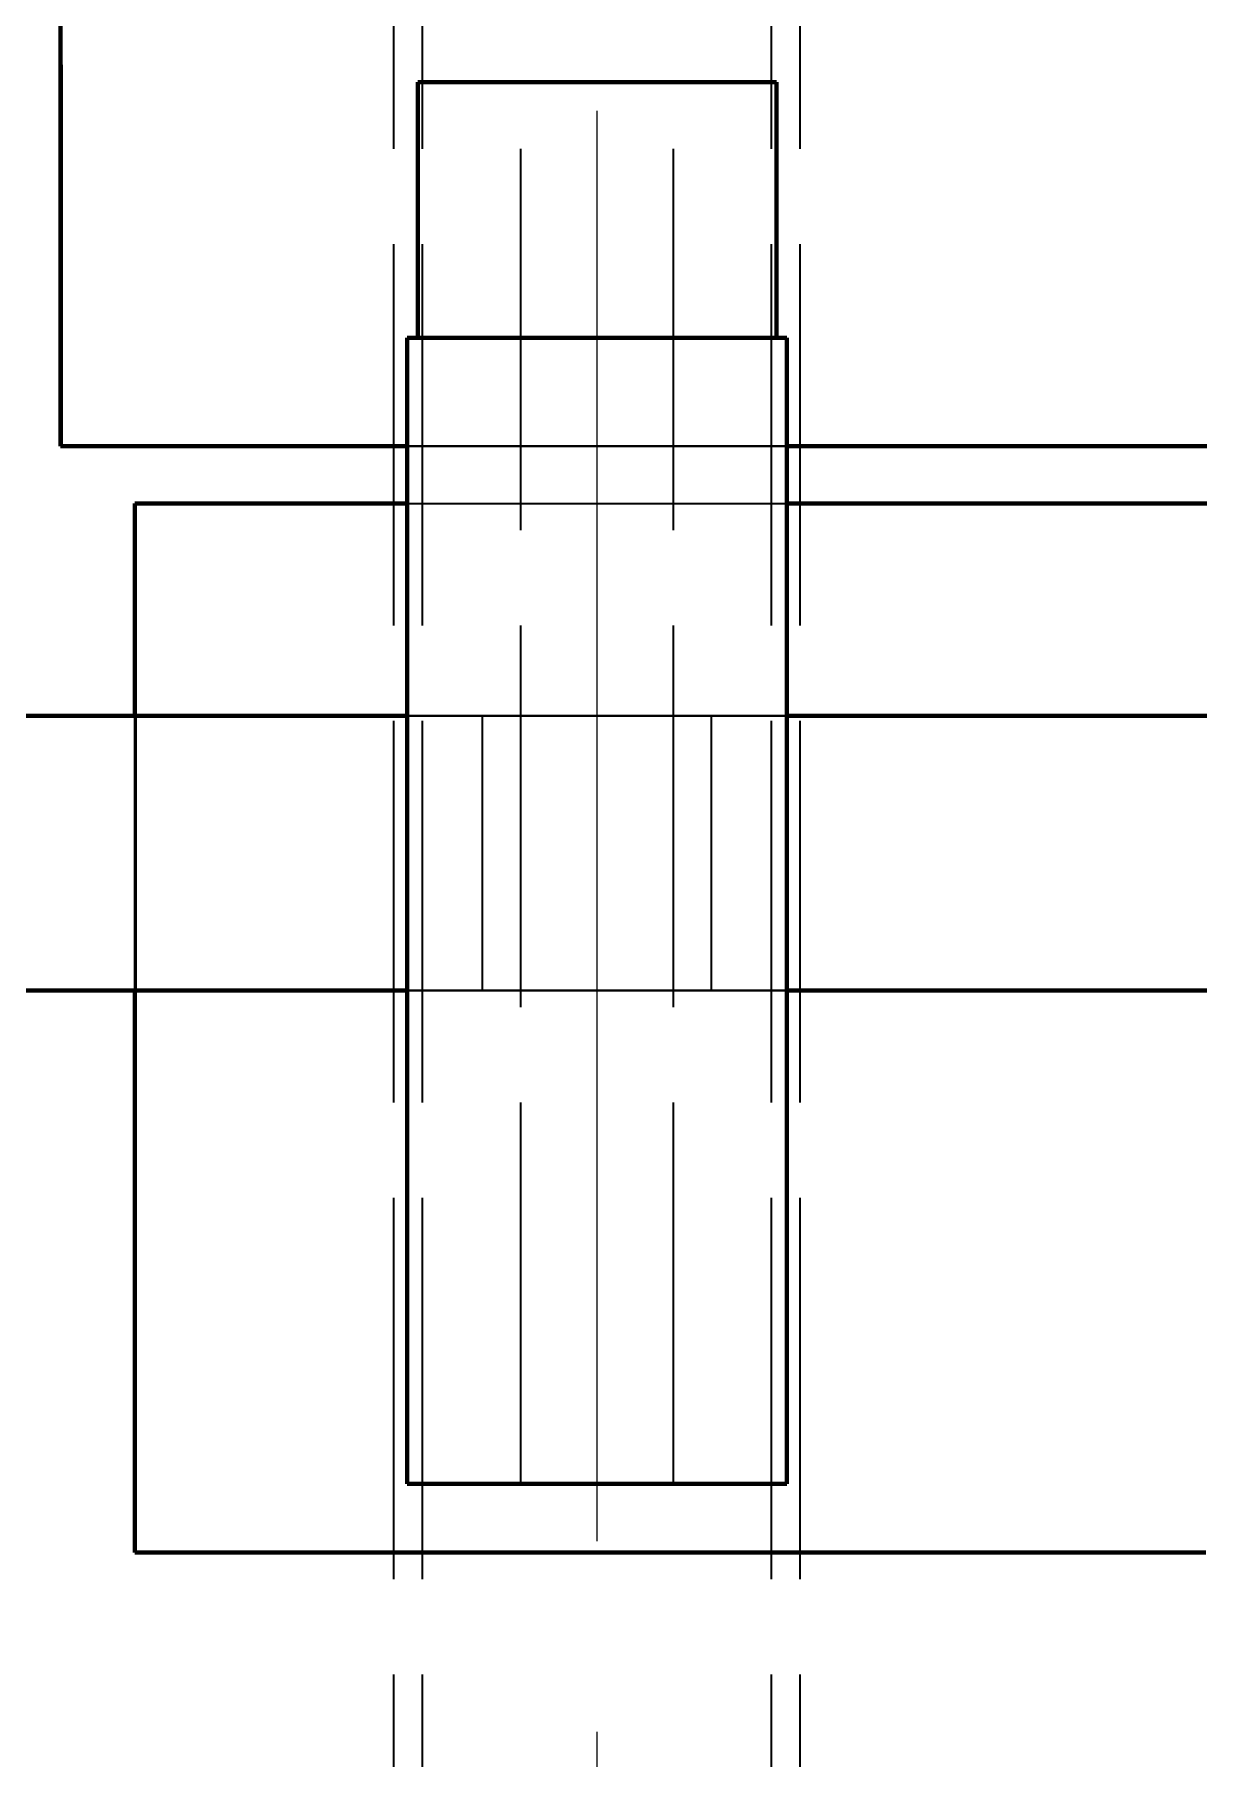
# Model space of a CAD drawing. Header units: millimetres. Extents: x 0 to 2208, y 0 to 420.
# Drawn here: x 182.9 to 195.1, y 139.06 to 157.14 of the extents above; entities that cross this region are included whole.
import ezdxf

# ---------------------------------------------------------------- set-up
doc = ezdxf.new("R2010")
doc.units = ezdxf.units.MM
doc.linetypes.add('IRAM-E-TRAZOS', pattern=[5, 4, -1])
doc.linetypes.add('IRAM-F-TRAZO-PUNTO', pattern=[20, 15, -2, 1, -2])
for name, color, linetype, lineweight in [('01-VISIBLE', 7, 'CONTINUOUS', 70), ('02-OCULTA', 4, 'IRAM-E-TRAZOS', 35), ('03-EJE', 1, 'IRAM-F-TRAZO-PUNTO', 18)]:
    doc.layers.add(name, color=color, linetype=linetype, lineweight=lineweight)

msp = doc.modelspace()

# ---------------------------------------------------------------- linework, layer by layer
at = {"layer": '01-VISIBLE'}
for p, q in [((183.17, 152.82), (183.17, 197.549)), ((186.917, 153.959), (186.917, 156.639)), ((190.677, 153.959), (190.677, 156.639)), ((186.807, 141.939), (186.807, 153.959)), ((190.787, 141.939), (190.787, 153.959)), ((183.95, 149.994), (183.95, 152.22)), ((183.95, 141.22), (183.95, 147.114))]:
    msp.add_line(p, q, dxfattribs=at)
for points in [[(186.917, 156.639), (187.019, 156.639), (187.12, 156.639), (187.222, 156.639), (187.323, 156.639), (187.425, 156.639), (187.527, 156.639), (187.628, 156.639), (187.73, 156.639), (187.832, 156.639), (187.933, 156.639), (188.035, 156.639), (188.136, 156.639), (188.238, 156.639), (188.34, 156.639), (188.441, 156.639), (188.543, 156.639), (188.645, 156.639), (188.746, 156.639), (188.848, 156.639), (188.949, 156.639), (189.051, 156.639), (189.153, 156.639), (189.254, 156.639), (189.356, 156.639), (189.458, 156.639), (189.559, 156.639), (189.661, 156.639), (189.762, 156.639), (189.864, 156.639), (189.966, 156.639), (190.067, 156.639), (190.169, 156.639), (190.271, 156.639), (190.372, 156.639), (190.474, 156.639), (190.575, 156.639), (190.677, 156.639)], [(186.807, 153.959), (186.909, 153.959), (187.011, 153.959), (187.113, 153.959), (187.215, 153.959), (187.317, 153.959), (187.419, 153.959), (187.521, 153.959), (187.623, 153.959), (187.725, 153.959), (187.828, 153.959), (187.93, 153.959), (188.032, 153.959), (188.134, 153.959), (188.236, 153.959), (188.338, 153.959), (188.44, 153.959), (188.542, 153.959), (188.644, 153.959), (188.746, 153.959), (188.848, 153.959), (188.95, 153.959), (189.052, 153.959), (189.154, 153.959), (189.256, 153.959), (189.358, 153.959), (189.46, 153.959), (189.562, 153.959), (189.664, 153.959), (189.766, 153.959), (189.869, 153.959), (189.971, 153.959), (190.073, 153.959), (190.175, 153.959), (190.277, 153.959), (190.379, 153.959), (190.481, 153.959), (190.583, 153.959), (190.685, 153.959), (190.787, 153.959)], [(183.17, 152.82), (183.271, 152.82), (183.372, 152.82), (183.473, 152.82), (183.574, 152.82), (183.675, 152.82), (183.776, 152.82), (183.877, 152.82), (183.978, 152.82), (184.079, 152.82), (184.18, 152.82), (184.281, 152.82), (184.382, 152.82), (184.483, 152.82), (184.584, 152.82), (184.685, 152.82), (184.786, 152.82), (184.887, 152.82), (184.988, 152.82), (185.089, 152.82), (185.19, 152.82), (185.292, 152.82), (185.393, 152.82), (185.494, 152.82), (185.595, 152.82), (185.696, 152.82), (185.797, 152.82), (185.898, 152.82), (185.999, 152.82), (186.1, 152.82), (186.201, 152.82), (186.302, 152.82), (186.403, 152.82), (186.504, 152.82), (186.605, 152.82), (186.706, 152.82), (186.807, 152.82)], [(190.787, 152.82), (190.887, 152.82), (190.987, 152.82), (191.087, 152.82), (191.187, 152.82), (191.288, 152.82), (191.388, 152.82), (191.488, 152.82), (191.588, 152.82), (191.688, 152.82), (191.788, 152.82), (191.888, 152.82), (191.988, 152.82), (192.089, 152.82), (192.189, 152.82), (192.289, 152.82), (192.389, 152.82), (192.489, 152.82), (192.589, 152.82), (192.689, 152.82), (192.789, 152.82), (192.89, 152.82), (192.99, 152.82), (193.09, 152.82), (193.19, 152.82), (193.29, 152.82), (193.39, 152.82), (193.49, 152.82), (193.59, 152.82), (193.691, 152.82), (193.791, 152.82), (193.891, 152.82), (193.991, 152.82), (194.091, 152.82), (194.191, 152.82), (194.291, 152.82), (194.391, 152.82), (194.492, 152.82), (194.592, 152.82), (194.692, 152.82), (194.792, 152.82), (194.892, 152.82), (194.992, 152.82), (195.092, 152.82), (195.192, 152.82)], [(183.95, 152.22), (184.052, 152.22), (184.154, 152.22), (184.256, 152.22), (184.358, 152.22), (184.46, 152.22), (184.562, 152.22), (184.664, 152.22), (184.766, 152.22), (184.868, 152.22), (184.97, 152.22), (185.072, 152.22), (185.174, 152.22), (185.276, 152.22), (185.378, 152.22), (185.481, 152.22), (185.583, 152.22), (185.685, 152.22), (185.787, 152.22), (185.889, 152.22), (185.991, 152.22), (186.093, 152.22), (186.195, 152.22), (186.297, 152.22), (186.399, 152.22), (186.501, 152.22), (186.603, 152.22), (186.705, 152.22), (186.807, 152.22)], [(190.787, 152.22), (190.887, 152.22), (190.987, 152.22), (191.087, 152.22), (191.188, 152.22), (191.288, 152.22), (191.388, 152.22), (191.488, 152.22), (191.588, 152.22), (191.688, 152.22), (191.788, 152.22), (191.888, 152.22), (191.989, 152.22), (192.089, 152.22), (192.189, 152.22), (192.289, 152.22), (192.389, 152.22), (192.489, 152.22), (192.589, 152.22), (192.689, 152.22), (192.79, 152.22), (192.89, 152.22), (192.99, 152.22), (193.09, 152.22), (193.19, 152.22), (193.29, 152.22), (193.39, 152.22), (193.491, 152.22), (193.591, 152.22), (193.691, 152.22), (193.791, 152.22), (193.891, 152.22), (193.991, 152.22), (194.091, 152.22), (194.191, 152.22), (194.292, 152.22), (194.392, 152.22), (194.492, 152.22), (194.592, 152.22), (194.692, 152.22), (194.792, 152.22), (194.892, 152.22), (194.992, 152.22), (195.093, 152.22), (195.193, 152.22)], [(182.802, 149.994), (182.902, 149.994), (183.002, 149.994), (183.103, 149.994), (183.203, 149.994), (183.303, 149.994), (183.403, 149.994), (183.503, 149.994), (183.603, 149.994), (183.703, 149.994), (183.803, 149.994), (183.903, 149.994), (184.004, 149.994), (184.104, 149.994), (184.204, 149.994), (184.304, 149.994), (184.404, 149.994), (184.504, 149.994), (184.604, 149.994), (184.704, 149.994), (184.805, 149.994), (184.905, 149.994), (185.005, 149.994), (185.105, 149.994), (185.205, 149.994), (185.305, 149.994), (185.405, 149.994), (185.505, 149.994), (185.606, 149.994), (185.706, 149.994), (185.806, 149.994), (185.906, 149.994), (186.006, 149.994), (186.106, 149.994), (186.206, 149.994), (186.306, 149.994), (186.407, 149.994), (186.507, 149.994), (186.607, 149.994), (186.707, 149.994), (186.807, 149.994)], [(190.787, 149.994), (190.887, 149.994), (190.987, 149.994), (191.087, 149.994), (191.187, 149.994), (191.288, 149.994), (191.388, 149.994), (191.488, 149.994), (191.588, 149.994), (191.688, 149.994), (191.788, 149.994), (191.888, 149.994), (191.988, 149.994), (192.089, 149.994), (192.189, 149.994), (192.289, 149.994), (192.389, 149.994), (192.489, 149.994), (192.589, 149.994), (192.689, 149.994), (192.789, 149.994), (192.89, 149.994), (192.99, 149.994), (193.09, 149.994), (193.19, 149.994), (193.29, 149.994), (193.39, 149.994), (193.49, 149.994), (193.59, 149.994), (193.691, 149.994), (193.791, 149.994), (193.891, 149.994), (193.991, 149.994), (194.091, 149.994), (194.191, 149.994), (194.291, 149.994), (194.391, 149.994), (194.491, 149.994), (194.592, 149.994), (194.692, 149.994), (194.792, 149.994), (194.892, 149.994), (194.992, 149.994), (195.092, 149.994), (195.192, 149.994)], [(182.802, 147.114), (182.902, 147.114), (183.002, 147.114), (183.103, 147.114), (183.203, 147.114), (183.303, 147.114), (183.403, 147.114), (183.503, 147.114), (183.603, 147.114), (183.703, 147.114), (183.803, 147.114), (183.903, 147.114), (184.004, 147.114), (184.104, 147.114), (184.204, 147.114), (184.304, 147.114), (184.404, 147.114), (184.504, 147.114), (184.604, 147.114), (184.704, 147.114), (184.805, 147.114), (184.905, 147.114), (185.005, 147.114), (185.105, 147.114), (185.205, 147.114), (185.305, 147.114), (185.405, 147.114), (185.505, 147.114), (185.606, 147.114), (185.706, 147.114), (185.806, 147.114), (185.906, 147.114), (186.006, 147.114), (186.106, 147.114), (186.206, 147.114), (186.306, 147.114), (186.407, 147.114), (186.507, 147.114), (186.607, 147.114), (186.707, 147.114), (186.807, 147.114)], [(190.787, 147.114), (190.887, 147.114), (190.987, 147.114), (191.087, 147.114), (191.187, 147.114), (191.288, 147.114), (191.388, 147.114), (191.488, 147.114), (191.588, 147.114), (191.688, 147.114), (191.788, 147.114), (191.888, 147.114), (191.988, 147.114), (192.089, 147.114), (192.189, 147.114), (192.289, 147.114), (192.389, 147.114), (192.489, 147.114), (192.589, 147.114), (192.689, 147.114), (192.789, 147.114), (192.89, 147.114), (192.99, 147.114), (193.09, 147.114), (193.19, 147.114), (193.29, 147.114), (193.39, 147.114), (193.49, 147.114), (193.59, 147.114), (193.691, 147.114), (193.791, 147.114), (193.891, 147.114), (193.991, 147.114), (194.091, 147.114), (194.191, 147.114), (194.291, 147.114), (194.391, 147.114), (194.491, 147.114), (194.592, 147.114), (194.692, 147.114), (194.792, 147.114), (194.892, 147.114), (194.992, 147.114), (195.092, 147.114), (195.192, 147.114)], [(186.807, 141.939), (186.909, 141.939), (187.011, 141.939), (187.113, 141.939), (187.215, 141.939), (187.317, 141.939), (187.419, 141.939), (187.521, 141.939), (187.623, 141.939), (187.725, 141.939), (187.828, 141.939), (187.93, 141.939), (188.032, 141.939), (188.134, 141.939), (188.236, 141.939), (188.338, 141.939), (188.44, 141.939), (188.542, 141.939), (188.644, 141.939), (188.746, 141.939), (188.848, 141.939), (188.95, 141.939), (189.052, 141.939), (189.154, 141.939), (189.256, 141.939), (189.358, 141.939), (189.46, 141.939), (189.562, 141.939), (189.664, 141.939), (189.766, 141.939), (189.869, 141.939), (189.971, 141.939), (190.073, 141.939), (190.175, 141.939), (190.277, 141.939), (190.379, 141.939), (190.481, 141.939), (190.583, 141.939), (190.685, 141.939), (190.787, 141.939)], [(183.95, 141.22), (184.05, 141.22), (184.15, 141.22), (184.251, 141.22), (184.351, 141.22), (184.451, 141.22), (184.551, 141.22), (184.652, 141.22), (184.752, 141.22), (184.852, 141.22), (184.952, 141.22), (185.053, 141.22), (185.153, 141.22), (185.253, 141.22), (185.354, 141.22), (185.454, 141.22), (185.554, 141.22), (185.654, 141.22), (185.755, 141.22), (185.855, 141.22), (185.955, 141.22), (186.055, 141.22), (186.156, 141.22), (186.256, 141.22), (186.356, 141.22), (186.456, 141.22), (186.557, 141.22), (186.657, 141.22), (186.757, 141.22), (186.857, 141.22), (186.958, 141.22), (187.058, 141.22), (187.158, 141.22), (187.258, 141.22), (187.359, 141.22), (187.459, 141.22), (187.559, 141.22), (187.659, 141.22), (187.76, 141.22), (187.86, 141.22), (187.96, 141.22), (188.06, 141.22), (188.161, 141.22), (188.261, 141.22), (188.361, 141.22), (188.461, 141.22), (188.562, 141.22), (188.662, 141.22), (188.762, 141.22), (188.863, 141.22), (188.963, 141.22), (189.063, 141.22), (189.163, 141.22), (189.264, 141.22), (189.364, 141.22), (189.464, 141.22), (189.564, 141.22), (189.665, 141.22), (189.765, 141.22), (189.865, 141.22), (189.965, 141.22), (190.066, 141.22), (190.166, 141.22), (190.266, 141.22), (190.366, 141.22), (190.467, 141.22), (190.567, 141.22), (190.667, 141.22), (190.767, 141.22), (190.868, 141.22), (190.968, 141.22), (191.068, 141.22), (191.168, 141.22), (191.269, 141.22), (191.369, 141.22), (191.469, 141.22), (191.569, 141.22), (191.67, 141.22), (191.77, 141.22), (191.87, 141.22), (191.97, 141.22), (192.071, 141.22), (192.171, 141.22), (192.271, 141.22), (192.372, 141.22), (192.472, 141.22), (192.572, 141.22), (192.672, 141.22), (192.773, 141.22), (192.873, 141.22), (192.973, 141.22), (193.073, 141.22), (193.174, 141.22), (193.274, 141.22), (193.374, 141.22), (193.474, 141.22), (193.575, 141.22), (193.675, 141.22), (193.775, 141.22), (193.875, 141.22), (193.976, 141.22), (194.076, 141.22), (194.176, 141.22), (194.276, 141.22), (194.377, 141.22), (194.477, 141.22), (194.577, 141.22), (194.677, 141.22), (194.778, 141.22), (194.878, 141.22), (194.978, 141.22), (195.078, 141.22), (195.179, 141.22)]]:
    msp.add_lwpolyline(points, dxfattribs=at)
at = {"layer": '02-OCULTA'}
for p, q in [((186.667, 125.939), (186.667, 231.319)), ((186.967, 125.939), (186.967, 231.319)), ((190.627, 125.939), (190.627, 231.319)), ((190.927, 125.939), (190.927, 231.319)), ((183.17, 152.82), (183.17, 197.549)), ((183.188, 152.82), (183.188, 197.549)), ((183.188, 152.82), (183.188, 197.549)), ((187.997, 141.939), (187.997, 156.639)), ((189.597, 141.939), (189.597, 156.639)), ((183.188, 152.82), (183.17, 152.82)), ((183.188, 152.82), (183.17, 152.82)), ((183.966, 152.22), (183.95, 152.22)), ((183.966, 141.22), (183.966, 152.22)), ((183.95, 147.114), (183.95, 149.994)), ((187.597, 147.114), (187.597, 149.994)), ((187.597, 147.114), (187.597, 149.994)), ((189.997, 147.114), (189.997, 149.994)), ((189.997, 147.114), (189.997, 149.994)), ((183.966, 141.22), (183.95, 141.22))]:
    msp.add_line(p, q, dxfattribs=at)
for points in [[(188.797, 156.639), (188.693, 156.639), (188.588, 156.639), (188.484, 156.639), (188.379, 156.639), (188.275, 156.639), (188.17, 156.639), (188.066, 156.639), (187.961, 156.639), (187.857, 156.639), (187.753, 156.639), (187.648, 156.639), (187.544, 156.639), (187.439, 156.639), (187.335, 156.639), (187.23, 156.639), (187.126, 156.639), (187.021, 156.639), (186.917, 156.639)], [(188.797, 156.639), (188.697, 156.639), (188.597, 156.639), (188.497, 156.639), (188.397, 156.639), (188.297, 156.639), (188.197, 156.639), (188.097, 156.639), (187.997, 156.639)], [(187.997, 156.639), (188.097, 156.639), (188.197, 156.639), (188.297, 156.639), (188.397, 156.639), (188.497, 156.639), (188.597, 156.639), (188.697, 156.639), (188.797, 156.639), (188.897, 156.639), (188.997, 156.639), (189.097, 156.639), (189.197, 156.639), (189.297, 156.639), (189.397, 156.639), (189.497, 156.639), (189.597, 156.639)], [(190.677, 156.639), (190.573, 156.639), (190.468, 156.639), (190.364, 156.639), (190.259, 156.639), (190.155, 156.639), (190.05, 156.639), (189.946, 156.639), (189.841, 156.639), (189.737, 156.639), (189.633, 156.639), (189.528, 156.639), (189.424, 156.639), (189.319, 156.639), (189.215, 156.639), (189.11, 156.639), (189.006, 156.639), (188.901, 156.639), (188.797, 156.639)], [(189.597, 156.639), (189.483, 156.639), (189.368, 156.639), (189.254, 156.639), (189.14, 156.639), (189.026, 156.639), (188.911, 156.639), (188.797, 156.639)], [(188.797, 153.959), (188.692, 153.959), (188.588, 153.959), (188.483, 153.959), (188.378, 153.959), (188.273, 153.959), (188.169, 153.959), (188.064, 153.959), (187.959, 153.959), (187.854, 153.959), (187.75, 153.959), (187.645, 153.959), (187.54, 153.959), (187.435, 153.959), (187.331, 153.959), (187.226, 153.959), (187.121, 153.959), (187.016, 153.959), (186.912, 153.959), (186.807, 153.959)], [(188.797, 153.959), (188.693, 153.959), (188.588, 153.959), (188.484, 153.959), (188.379, 153.959), (188.275, 153.959), (188.17, 153.959), (188.066, 153.959), (187.961, 153.959), (187.857, 153.959), (187.753, 153.959), (187.648, 153.959), (187.544, 153.959), (187.439, 153.959), (187.335, 153.959), (187.23, 153.959), (187.126, 153.959), (187.021, 153.959), (186.917, 153.959)], [(186.917, 153.959), (187.019, 153.959), (187.12, 153.959), (187.222, 153.959), (187.323, 153.959), (187.425, 153.959), (187.527, 153.959), (187.628, 153.959), (187.73, 153.959), (187.832, 153.959), (187.933, 153.959), (188.035, 153.959), (188.136, 153.959), (188.238, 153.959), (188.34, 153.959), (188.441, 153.959), (188.543, 153.959), (188.645, 153.959), (188.746, 153.959), (188.848, 153.959), (188.949, 153.959), (189.051, 153.959), (189.153, 153.959), (189.254, 153.959), (189.356, 153.959), (189.458, 153.959), (189.559, 153.959), (189.661, 153.959), (189.762, 153.959), (189.864, 153.959), (189.966, 153.959), (190.067, 153.959), (190.169, 153.959), (190.271, 153.959), (190.372, 153.959), (190.474, 153.959), (190.575, 153.959), (190.677, 153.959)], [(190.787, 153.959), (190.682, 153.959), (190.578, 153.959), (190.473, 153.959), (190.368, 153.959), (190.263, 153.959), (190.159, 153.959), (190.054, 153.959), (189.949, 153.959), (189.844, 153.959), (189.74, 153.959), (189.635, 153.959), (189.53, 153.959), (189.425, 153.959), (189.321, 153.959), (189.216, 153.959), (189.111, 153.959), (189.006, 153.959), (188.902, 153.959), (188.797, 153.959)], [(190.677, 153.959), (190.573, 153.959), (190.468, 153.959), (190.364, 153.959), (190.259, 153.959), (190.155, 153.959), (190.05, 153.959), (189.946, 153.959), (189.841, 153.959), (189.737, 153.959), (189.633, 153.959), (189.528, 153.959), (189.424, 153.959), (189.319, 153.959), (189.215, 153.959), (189.11, 153.959), (189.006, 153.959), (188.901, 153.959), (188.797, 153.959)], [(195.189, 152.82), (195.088, 152.82), (194.988, 152.82), (194.888, 152.82), (194.788, 152.82), (194.688, 152.82), (194.588, 152.82), (194.487, 152.82), (194.387, 152.82), (194.287, 152.82), (194.187, 152.82), (194.087, 152.82), (193.987, 152.82), (193.887, 152.82), (193.786, 152.82), (193.686, 152.82), (193.586, 152.82), (193.486, 152.82), (193.386, 152.82), (193.286, 152.82), (193.185, 152.82), (193.085, 152.82), (192.985, 152.82), (192.885, 152.82), (192.785, 152.82), (192.685, 152.82), (192.584, 152.82), (192.484, 152.82), (192.384, 152.82), (192.284, 152.82), (192.184, 152.82), (192.084, 152.82), (191.984, 152.82), (191.883, 152.82), (191.783, 152.82), (191.683, 152.82), (191.583, 152.82), (191.483, 152.82), (191.383, 152.82), (191.282, 152.82), (191.182, 152.82), (191.082, 152.82), (190.982, 152.82), (190.882, 152.82), (190.782, 152.82), (190.682, 152.82), (190.581, 152.82), (190.481, 152.82), (190.381, 152.82), (190.281, 152.82), (190.181, 152.82), (190.081, 152.82), (189.98, 152.82), (189.88, 152.82), (189.78, 152.82), (189.68, 152.82), (189.58, 152.82), (189.48, 152.82), (189.379, 152.82), (189.279, 152.82), (189.179, 152.82), (189.079, 152.82), (188.979, 152.82), (188.879, 152.82), (188.779, 152.82), (188.678, 152.82), (188.578, 152.82), (188.478, 152.82), (188.378, 152.82), (188.278, 152.82), (188.178, 152.82), (188.077, 152.82), (187.977, 152.82), (187.877, 152.82), (187.777, 152.82), (187.677, 152.82), (187.577, 152.82), (187.477, 152.82), (187.376, 152.82), (187.276, 152.82), (187.176, 152.82), (187.076, 152.82), (186.976, 152.82), (186.876, 152.82), (186.775, 152.82), (186.675, 152.82), (186.575, 152.82), (186.475, 152.82), (186.375, 152.82), (186.275, 152.82), (186.174, 152.82), (186.074, 152.82), (185.974, 152.82), (185.874, 152.82), (185.774, 152.82), (185.674, 152.82), (185.574, 152.82), (185.473, 152.82), (185.373, 152.82), (185.273, 152.82), (185.173, 152.82), (185.073, 152.82), (184.973, 152.82), (184.872, 152.82), (184.772, 152.82), (184.672, 152.82), (184.572, 152.82), (184.472, 152.82), (184.372, 152.82), (184.272, 152.82), (184.171, 152.82), (184.071, 152.82), (183.971, 152.82), (183.871, 152.82), (183.771, 152.82), (183.671, 152.82), (183.57, 152.82), (183.47, 152.82), (183.37, 152.82), (183.27, 152.82), (183.17, 152.82)], [(183.188, 152.82), (183.289, 152.82), (183.389, 152.82), (183.489, 152.82), (183.589, 152.82), (183.69, 152.82), (183.79, 152.82), (183.89, 152.82), (183.99, 152.82), (184.091, 152.82), (184.191, 152.82), (184.291, 152.82), (184.391, 152.82), (184.492, 152.82), (184.592, 152.82), (184.692, 152.82), (184.792, 152.82), (184.893, 152.82), (184.993, 152.82), (185.093, 152.82), (185.193, 152.82), (185.294, 152.82), (185.394, 152.82), (185.494, 152.82), (185.594, 152.82), (185.695, 152.82), (185.795, 152.82), (185.895, 152.82), (185.995, 152.82), (186.096, 152.82), (186.196, 152.82), (186.296, 152.82), (186.396, 152.82), (186.497, 152.82), (186.597, 152.82), (186.697, 152.82), (186.797, 152.82), (186.897, 152.82), (186.998, 152.82), (187.098, 152.82), (187.198, 152.82), (187.298, 152.82), (187.399, 152.82), (187.499, 152.82), (187.599, 152.82), (187.699, 152.82), (187.8, 152.82), (187.9, 152.82), (188, 152.82), (188.1, 152.82), (188.201, 152.82), (188.301, 152.82), (188.401, 152.82), (188.501, 152.82), (188.602, 152.82), (188.702, 152.82), (188.802, 152.82), (188.902, 152.82), (189.003, 152.82), (189.103, 152.82), (189.203, 152.82), (189.303, 152.82), (189.404, 152.82), (189.504, 152.82), (189.604, 152.82), (189.704, 152.82), (189.805, 152.82), (189.905, 152.82), (190.005, 152.82), (190.105, 152.82), (190.206, 152.82), (190.306, 152.82), (190.406, 152.82), (190.506, 152.82), (190.607, 152.82), (190.707, 152.82), (190.807, 152.82), (190.907, 152.82), (191.008, 152.82), (191.108, 152.82), (191.208, 152.82), (191.308, 152.82), (191.409, 152.82), (191.509, 152.82), (191.609, 152.82), (191.709, 152.82), (191.81, 152.82), (191.91, 152.82), (192.01, 152.82), (192.11, 152.82), (192.211, 152.82), (192.311, 152.82), (192.411, 152.82), (192.511, 152.82), (192.612, 152.82), (192.712, 152.82), (192.812, 152.82), (192.912, 152.82), (193.013, 152.82), (193.113, 152.82), (193.213, 152.82), (193.313, 152.82), (193.414, 152.82), (193.514, 152.82), (193.614, 152.82), (193.714, 152.82), (193.815, 152.82), (193.915, 152.82), (194.015, 152.82), (194.115, 152.82), (194.216, 152.82), (194.316, 152.82), (194.416, 152.82), (194.516, 152.82), (194.617, 152.82), (194.717, 152.82), (194.817, 152.82), (194.917, 152.82), (195.018, 152.82), (195.118, 152.82)], [(195.118, 152.82), (195.018, 152.82), (194.917, 152.82), (194.817, 152.82), (194.717, 152.82), (194.617, 152.82), (194.516, 152.82), (194.416, 152.82), (194.316, 152.82), (194.216, 152.82), (194.115, 152.82), (194.015, 152.82), (193.915, 152.82), (193.815, 152.82), (193.714, 152.82), (193.614, 152.82), (193.514, 152.82), (193.414, 152.82), (193.313, 152.82), (193.213, 152.82), (193.113, 152.82), (193.013, 152.82), (192.912, 152.82), (192.812, 152.82), (192.712, 152.82), (192.612, 152.82), (192.511, 152.82), (192.411, 152.82), (192.311, 152.82), (192.211, 152.82), (192.11, 152.82), (192.01, 152.82), (191.91, 152.82), (191.81, 152.82), (191.709, 152.82), (191.609, 152.82), (191.509, 152.82), (191.409, 152.82), (191.308, 152.82), (191.208, 152.82), (191.108, 152.82), (191.008, 152.82), (190.907, 152.82), (190.807, 152.82), (190.707, 152.82), (190.607, 152.82), (190.506, 152.82), (190.406, 152.82), (190.306, 152.82), (190.206, 152.82), (190.105, 152.82), (190.005, 152.82), (189.905, 152.82), (189.805, 152.82), (189.704, 152.82), (189.604, 152.82), (189.504, 152.82), (189.404, 152.82), (189.303, 152.82), (189.203, 152.82), (189.103, 152.82), (189.003, 152.82), (188.902, 152.82), (188.802, 152.82), (188.702, 152.82), (188.602, 152.82), (188.501, 152.82), (188.401, 152.82), (188.301, 152.82), (188.201, 152.82), (188.1, 152.82), (188, 152.82), (187.9, 152.82), (187.8, 152.82), (187.699, 152.82), (187.599, 152.82), (187.499, 152.82), (187.399, 152.82), (187.298, 152.82), (187.198, 152.82), (187.098, 152.82), (186.998, 152.82), (186.897, 152.82), (186.797, 152.82), (186.697, 152.82), (186.597, 152.82), (186.497, 152.82), (186.396, 152.82), (186.296, 152.82), (186.196, 152.82), (186.096, 152.82), (185.995, 152.82), (185.895, 152.82), (185.795, 152.82), (185.695, 152.82), (185.594, 152.82), (185.494, 152.82), (185.394, 152.82), (185.294, 152.82), (185.193, 152.82), (185.093, 152.82), (184.993, 152.82), (184.893, 152.82), (184.792, 152.82), (184.692, 152.82), (184.592, 152.82), (184.492, 152.82), (184.391, 152.82), (184.291, 152.82), (184.191, 152.82), (184.091, 152.82), (183.99, 152.82), (183.89, 152.82), (183.79, 152.82), (183.69, 152.82), (183.589, 152.82), (183.489, 152.82), (183.389, 152.82), (183.289, 152.82), (183.188, 152.82)], [(186.807, 152.82), (186.909, 152.82), (187.011, 152.82), (187.113, 152.82), (187.215, 152.82), (187.317, 152.82), (187.419, 152.82), (187.521, 152.82), (187.623, 152.82), (187.725, 152.82), (187.828, 152.82), (187.93, 152.82), (188.032, 152.82), (188.134, 152.82), (188.236, 152.82), (188.338, 152.82), (188.44, 152.82), (188.542, 152.82), (188.644, 152.82), (188.746, 152.82), (188.848, 152.82), (188.95, 152.82), (189.052, 152.82), (189.154, 152.82), (189.256, 152.82), (189.358, 152.82), (189.46, 152.82), (189.562, 152.82), (189.664, 152.82), (189.766, 152.82), (189.869, 152.82), (189.971, 152.82), (190.073, 152.82), (190.175, 152.82), (190.277, 152.82), (190.379, 152.82), (190.481, 152.82), (190.583, 152.82), (190.685, 152.82), (190.787, 152.82)], [(183.966, 152.22), (184.066, 152.22), (184.167, 152.22), (184.267, 152.22), (184.367, 152.22), (184.468, 152.22), (184.568, 152.22), (184.669, 152.22), (184.769, 152.22), (184.869, 152.22), (184.97, 152.22), (185.07, 152.22), (185.17, 152.22), (185.271, 152.22), (185.371, 152.22), (185.472, 152.22), (185.572, 152.22), (185.672, 152.22), (185.773, 152.22), (185.873, 152.22), (185.973, 152.22), (186.074, 152.22), (186.174, 152.22), (186.275, 152.22), (186.375, 152.22), (186.475, 152.22), (186.576, 152.22), (186.676, 152.22), (186.777, 152.22), (186.877, 152.22), (186.977, 152.22), (187.078, 152.22), (187.178, 152.22), (187.278, 152.22), (187.379, 152.22), (187.479, 152.22), (187.58, 152.22), (187.68, 152.22), (187.78, 152.22), (187.881, 152.22), (187.981, 152.22), (188.081, 152.22), (188.182, 152.22), (188.282, 152.22), (188.383, 152.22), (188.483, 152.22), (188.583, 152.22), (188.684, 152.22), (188.784, 152.22), (188.884, 152.22), (188.985, 152.22), (189.085, 152.22), (189.186, 152.22), (189.286, 152.22), (189.386, 152.22), (189.487, 152.22), (189.587, 152.22), (189.687, 152.22), (189.788, 152.22), (189.888, 152.22), (189.989, 152.22), (190.089, 152.22), (190.189, 152.22), (190.29, 152.22), (190.39, 152.22), (190.491, 152.22), (190.591, 152.22), (190.691, 152.22), (190.792, 152.22), (190.892, 152.22), (190.992, 152.22), (191.093, 152.22), (191.193, 152.22), (191.294, 152.22), (191.394, 152.22), (191.494, 152.22), (191.595, 152.22), (191.695, 152.22), (191.795, 152.22), (191.896, 152.22), (191.996, 152.22), (192.097, 152.22), (192.197, 152.22), (192.297, 152.22), (192.398, 152.22), (192.498, 152.22), (192.598, 152.22), (192.699, 152.22), (192.799, 152.22), (192.9, 152.22), (193, 152.22), (193.1, 152.22), (193.201, 152.22), (193.301, 152.22), (193.402, 152.22), (193.502, 152.22), (193.602, 152.22), (193.703, 152.22), (193.803, 152.22), (193.903, 152.22), (194.004, 152.22), (194.104, 152.22), (194.205, 152.22), (194.305, 152.22), (194.405, 152.22), (194.506, 152.22), (194.606, 152.22), (194.706, 152.22), (194.807, 152.22), (194.907, 152.22), (195.008, 152.22), (195.108, 152.22)], [(186.807, 152.22), (186.909, 152.22), (187.011, 152.22), (187.113, 152.22), (187.215, 152.22), (187.317, 152.22), (187.419, 152.22), (187.521, 152.22), (187.623, 152.22), (187.725, 152.22), (187.828, 152.22), (187.93, 152.22), (188.032, 152.22), (188.134, 152.22), (188.236, 152.22), (188.338, 152.22), (188.44, 152.22), (188.542, 152.22), (188.644, 152.22), (188.746, 152.22), (188.848, 152.22), (188.95, 152.22), (189.052, 152.22), (189.154, 152.22), (189.256, 152.22), (189.358, 152.22), (189.46, 152.22), (189.562, 152.22), (189.664, 152.22), (189.766, 152.22), (189.869, 152.22), (189.971, 152.22), (190.073, 152.22), (190.175, 152.22), (190.277, 152.22), (190.379, 152.22), (190.481, 152.22), (190.583, 152.22), (190.685, 152.22), (190.787, 152.22)], [(188.797, 149.994), (188.697, 149.994), (188.597, 149.994), (188.497, 149.994), (188.397, 149.994), (188.297, 149.994), (188.197, 149.994), (188.097, 149.994), (187.997, 149.994), (187.897, 149.994), (187.796, 149.994), (187.696, 149.994), (187.596, 149.994), (187.496, 149.994), (187.396, 149.994), (187.296, 149.994), (187.196, 149.994), (187.096, 149.994), (186.996, 149.994), (186.896, 149.994), (186.796, 149.994), (186.696, 149.994), (186.596, 149.994), (186.496, 149.994), (186.396, 149.994), (186.296, 149.994), (186.196, 149.994), (186.096, 149.994), (185.995, 149.994), (185.895, 149.994), (185.795, 149.994), (185.695, 149.994), (185.595, 149.994), (185.495, 149.994), (185.395, 149.994), (185.295, 149.994), (185.195, 149.994), (185.095, 149.994), (184.995, 149.994), (184.895, 149.994), (184.795, 149.994), (184.695, 149.994), (184.595, 149.994), (184.495, 149.994), (184.395, 149.994), (184.295, 149.994), (184.195, 149.994), (184.094, 149.994), (183.994, 149.994), (183.894, 149.994), (183.794, 149.994), (183.694, 149.994), (183.594, 149.994), (183.494, 149.994), (183.394, 149.994), (183.294, 149.994), (183.194, 149.994), (183.094, 149.994), (182.994, 149.994), (182.894, 149.994)], [(195.201, 149.994), (195.1, 149.994), (195, 149.994), (194.9, 149.994), (194.8, 149.994), (194.7, 149.994), (194.6, 149.994), (194.5, 149.994), (194.4, 149.994), (194.3, 149.994), (194.2, 149.994), (194.1, 149.994), (194, 149.994), (193.9, 149.994), (193.8, 149.994), (193.7, 149.994), (193.6, 149.994), (193.5, 149.994), (193.4, 149.994), (193.299, 149.994), (193.199, 149.994), (193.099, 149.994), (192.999, 149.994), (192.899, 149.994), (192.799, 149.994), (192.699, 149.994), (192.599, 149.994), (192.499, 149.994), (192.399, 149.994), (192.299, 149.994), (192.199, 149.994), (192.099, 149.994), (191.999, 149.994), (191.899, 149.994), (191.799, 149.994), (191.699, 149.994), (191.599, 149.994), (191.498, 149.994), (191.398, 149.994), (191.298, 149.994), (191.198, 149.994), (191.098, 149.994), (190.998, 149.994), (190.898, 149.994), (190.798, 149.994), (190.698, 149.994), (190.598, 149.994), (190.498, 149.994), (190.398, 149.994), (190.298, 149.994), (190.198, 149.994), (190.098, 149.994), (189.998, 149.994), (189.898, 149.994), (189.798, 149.994), (189.697, 149.994), (189.597, 149.994), (189.497, 149.994), (189.397, 149.994), (189.297, 149.994), (189.197, 149.994), (189.097, 149.994), (188.997, 149.994), (188.897, 149.994), (188.797, 149.994), (188.697, 149.994), (188.597, 149.994), (188.497, 149.994), (188.397, 149.994), (188.297, 149.994), (188.197, 149.994), (188.097, 149.994), (187.997, 149.994), (187.897, 149.994), (187.796, 149.994), (187.696, 149.994), (187.596, 149.994), (187.496, 149.994), (187.396, 149.994), (187.296, 149.994), (187.196, 149.994), (187.096, 149.994), (186.996, 149.994), (186.896, 149.994), (186.796, 149.994), (186.696, 149.994), (186.596, 149.994), (186.496, 149.994), (186.396, 149.994), (186.296, 149.994), (186.196, 149.994), (186.096, 149.994), (185.995, 149.994), (185.895, 149.994), (185.795, 149.994), (185.695, 149.994), (185.595, 149.994), (185.495, 149.994), (185.395, 149.994), (185.295, 149.994), (185.195, 149.994), (185.095, 149.994), (184.995, 149.994), (184.895, 149.994), (184.795, 149.994), (184.695, 149.994), (184.595, 149.994), (184.495, 149.994), (184.395, 149.994), (184.295, 149.994), (184.194, 149.994), (184.094, 149.994), (183.994, 149.994), (183.894, 149.994), (183.794, 149.994), (183.694, 149.994), (183.594, 149.994), (183.494, 149.994), (183.394, 149.994), (183.294, 149.994), (183.194, 149.994), (183.094, 149.994), (182.994, 149.994), (182.894, 149.994)], [(182.894, 149.994), (182.994, 149.994), (183.094, 149.994), (183.194, 149.994), (183.294, 149.994), (183.394, 149.994), (183.494, 149.994), (183.594, 149.994), (183.694, 149.994), (183.794, 149.994), (183.894, 149.994), (183.994, 149.994), (184.094, 149.994), (184.194, 149.994), (184.295, 149.994), (184.395, 149.994), (184.495, 149.994), (184.595, 149.994), (184.695, 149.994), (184.795, 149.994), (184.895, 149.994), (184.995, 149.994), (185.095, 149.994), (185.195, 149.994), (185.295, 149.994), (185.395, 149.994), (185.495, 149.994), (185.595, 149.994), (185.695, 149.994), (185.795, 149.994), (185.895, 149.994), (185.995, 149.994), (186.096, 149.994), (186.196, 149.994), (186.296, 149.994), (186.396, 149.994), (186.496, 149.994), (186.596, 149.994), (186.696, 149.994), (186.796, 149.994), (186.896, 149.994), (186.996, 149.994), (187.096, 149.994), (187.196, 149.994), (187.296, 149.994), (187.396, 149.994), (187.496, 149.994), (187.596, 149.994), (187.696, 149.994), (187.796, 149.994), (187.897, 149.994), (187.997, 149.994), (188.097, 149.994), (188.197, 149.994), (188.297, 149.994), (188.397, 149.994), (188.497, 149.994), (188.597, 149.994), (188.697, 149.994), (188.797, 149.994)], [(186.807, 149.994), (186.92, 149.994), (187.033, 149.994), (187.146, 149.994), (187.258, 149.994), (187.371, 149.994), (187.484, 149.994), (187.597, 149.994)], [(187.597, 149.994), (187.701, 149.994), (187.806, 149.994), (187.91, 149.994), (188.014, 149.994), (188.119, 149.994), (188.223, 149.994), (188.327, 149.994), (188.432, 149.994), (188.536, 149.994), (188.64, 149.994), (188.745, 149.994), (188.849, 149.994), (188.954, 149.994), (189.058, 149.994), (189.162, 149.994), (189.267, 149.994), (189.371, 149.994), (189.475, 149.994), (189.58, 149.994), (189.684, 149.994), (189.788, 149.994), (189.893, 149.994), (189.997, 149.994)], [(195.2, 149.994), (195.1, 149.994), (195, 149.994), (194.9, 149.994), (194.8, 149.994), (194.7, 149.994), (194.6, 149.994), (194.5, 149.994), (194.4, 149.994), (194.3, 149.994), (194.2, 149.994), (194.1, 149.994), (194, 149.994), (193.9, 149.994), (193.8, 149.994), (193.7, 149.994), (193.6, 149.994), (193.5, 149.994), (193.399, 149.994), (193.299, 149.994), (193.199, 149.994), (193.099, 149.994), (192.999, 149.994), (192.899, 149.994), (192.799, 149.994), (192.699, 149.994), (192.599, 149.994), (192.499, 149.994), (192.399, 149.994), (192.299, 149.994), (192.199, 149.994), (192.099, 149.994), (191.999, 149.994), (191.899, 149.994), (191.799, 149.994), (191.699, 149.994), (191.599, 149.994), (191.498, 149.994), (191.398, 149.994), (191.298, 149.994), (191.198, 149.994), (191.098, 149.994), (190.998, 149.994), (190.898, 149.994), (190.798, 149.994), (190.698, 149.994), (190.598, 149.994), (190.498, 149.994), (190.398, 149.994), (190.298, 149.994), (190.198, 149.994), (190.098, 149.994), (189.998, 149.994), (189.898, 149.994), (189.798, 149.994), (189.697, 149.994), (189.597, 149.994), (189.497, 149.994), (189.397, 149.994), (189.297, 149.994), (189.197, 149.994), (189.097, 149.994), (188.997, 149.994), (188.897, 149.994), (188.797, 149.994)], [(188.797, 149.994), (188.897, 149.994), (188.997, 149.994), (189.097, 149.994), (189.197, 149.994), (189.297, 149.994), (189.397, 149.994), (189.497, 149.994), (189.597, 149.994), (189.697, 149.994), (189.798, 149.994), (189.898, 149.994), (189.998, 149.994), (190.098, 149.994), (190.198, 149.994), (190.298, 149.994), (190.398, 149.994), (190.498, 149.994), (190.598, 149.994), (190.698, 149.994), (190.798, 149.994), (190.898, 149.994), (190.998, 149.994), (191.098, 149.994), (191.198, 149.994), (191.298, 149.994), (191.398, 149.994), (191.498, 149.994), (191.599, 149.994), (191.699, 149.994), (191.799, 149.994), (191.899, 149.994), (191.999, 149.994), (192.099, 149.994), (192.199, 149.994), (192.299, 149.994), (192.399, 149.994), (192.499, 149.994), (192.599, 149.994), (192.699, 149.994), (192.799, 149.994), (192.899, 149.994), (192.999, 149.994), (193.099, 149.994), (193.199, 149.994), (193.299, 149.994), (193.4, 149.994), (193.5, 149.994), (193.6, 149.994), (193.7, 149.994), (193.8, 149.994), (193.9, 149.994), (194, 149.994), (194.1, 149.994), (194.2, 149.994), (194.3, 149.994), (194.4, 149.994), (194.5, 149.994), (194.6, 149.994), (194.7, 149.994), (194.8, 149.994), (194.9, 149.994), (195, 149.994), (195.1, 149.994), (195.201, 149.994)], [(189.997, 149.994), (190.11, 149.994), (190.223, 149.994), (190.336, 149.994), (190.448, 149.994), (190.561, 149.994), (190.674, 149.994), (190.787, 149.994)], [(188.797, 147.114), (188.697, 147.114), (188.597, 147.114), (188.497, 147.114), (188.397, 147.114), (188.297, 147.114), (188.197, 147.114), (188.097, 147.114), (187.997, 147.114), (187.897, 147.114), (187.796, 147.114), (187.696, 147.114), (187.596, 147.114), (187.496, 147.114), (187.396, 147.114), (187.296, 147.114), (187.196, 147.114), (187.096, 147.114), (186.996, 147.114), (186.896, 147.114), (186.796, 147.114), (186.696, 147.114), (186.596, 147.114), (186.496, 147.114), (186.396, 147.114), (186.296, 147.114), (186.196, 147.114), (186.096, 147.114), (185.995, 147.114), (185.895, 147.114), (185.795, 147.114), (185.695, 147.114), (185.595, 147.114), (185.495, 147.114), (185.395, 147.114), (185.295, 147.114), (185.195, 147.114), (185.095, 147.114), (184.995, 147.114), (184.895, 147.114), (184.795, 147.114), (184.695, 147.114), (184.595, 147.114), (184.495, 147.114), (184.395, 147.114), (184.295, 147.114), (184.194, 147.114), (184.094, 147.114), (183.994, 147.114), (183.894, 147.114), (183.794, 147.114), (183.694, 147.114), (183.594, 147.114), (183.494, 147.114), (183.394, 147.114), (183.294, 147.114), (183.194, 147.114), (183.094, 147.114), (182.994, 147.114), (182.894, 147.114)], [(182.894, 147.114), (182.994, 147.114), (183.094, 147.114), (183.194, 147.114), (183.294, 147.114), (183.394, 147.114), (183.494, 147.114), (183.594, 147.114), (183.694, 147.114), (183.794, 147.114), (183.894, 147.114), (183.994, 147.114), (184.094, 147.114), (184.194, 147.114), (184.295, 147.114), (184.395, 147.114), (184.495, 147.114), (184.595, 147.114), (184.695, 147.114), (184.795, 147.114), (184.895, 147.114), (184.995, 147.114), (185.095, 147.114), (185.195, 147.114), (185.295, 147.114), (185.395, 147.114), (185.495, 147.114), (185.595, 147.114), (185.695, 147.114), (185.795, 147.114), (185.895, 147.114), (185.995, 147.114), (186.096, 147.114), (186.196, 147.114), (186.296, 147.114), (186.396, 147.114), (186.496, 147.114), (186.596, 147.114), (186.696, 147.114), (186.796, 147.114), (186.896, 147.114), (186.996, 147.114), (187.096, 147.114), (187.196, 147.114), (187.296, 147.114), (187.396, 147.114), (187.496, 147.114), (187.596, 147.114), (187.696, 147.114), (187.796, 147.114), (187.897, 147.114), (187.997, 147.114), (188.097, 147.114), (188.197, 147.114), (188.297, 147.114), (188.397, 147.114), (188.497, 147.114), (188.597, 147.114), (188.697, 147.114), (188.797, 147.114), (188.897, 147.114), (188.997, 147.114), (189.097, 147.114), (189.197, 147.114), (189.297, 147.114), (189.397, 147.114), (189.497, 147.114), (189.597, 147.114), (189.697, 147.114), (189.798, 147.114), (189.898, 147.114), (189.998, 147.114), (190.098, 147.114), (190.198, 147.114), (190.298, 147.114), (190.398, 147.114), (190.498, 147.114), (190.598, 147.114), (190.698, 147.114), (190.798, 147.114), (190.898, 147.114), (190.998, 147.114), (191.098, 147.114), (191.198, 147.114), (191.298, 147.114), (191.398, 147.114), (191.498, 147.114), (191.599, 147.114), (191.699, 147.114), (191.799, 147.114), (191.899, 147.114), (191.999, 147.114), (192.099, 147.114), (192.199, 147.114), (192.299, 147.114), (192.399, 147.114), (192.499, 147.114), (192.599, 147.114), (192.699, 147.114), (192.799, 147.114), (192.899, 147.114), (192.999, 147.114), (193.099, 147.114), (193.199, 147.114), (193.299, 147.114), (193.4, 147.114), (193.5, 147.114), (193.6, 147.114), (193.7, 147.114), (193.8, 147.114), (193.9, 147.114), (194, 147.114), (194.1, 147.114), (194.2, 147.114), (194.3, 147.114), (194.4, 147.114), (194.5, 147.114), (194.6, 147.114), (194.7, 147.114), (194.8, 147.114), (194.9, 147.114), (195, 147.114), (195.1, 147.114), (195.201, 147.114)], [(188.797, 147.114), (188.697, 147.114), (188.597, 147.114), (188.497, 147.114), (188.397, 147.114), (188.297, 147.114), (188.197, 147.114), (188.097, 147.114), (187.997, 147.114), (187.897, 147.114), (187.796, 147.114), (187.696, 147.114), (187.596, 147.114), (187.496, 147.114), (187.396, 147.114), (187.296, 147.114), (187.196, 147.114), (187.096, 147.114), (186.996, 147.114), (186.896, 147.114), (186.796, 147.114), (186.696, 147.114), (186.596, 147.114), (186.496, 147.114), (186.396, 147.114), (186.296, 147.114), (186.196, 147.114), (186.096, 147.114), (185.995, 147.114), (185.895, 147.114), (185.795, 147.114), (185.695, 147.114), (185.595, 147.114), (185.495, 147.114), (185.395, 147.114), (185.295, 147.114), (185.195, 147.114), (185.095, 147.114), (184.995, 147.114), (184.895, 147.114), (184.795, 147.114), (184.695, 147.114), (184.595, 147.114), (184.495, 147.114), (184.395, 147.114), (184.295, 147.114), (184.195, 147.114), (184.094, 147.114), (183.994, 147.114), (183.894, 147.114), (183.794, 147.114), (183.694, 147.114), (183.594, 147.114), (183.494, 147.114), (183.394, 147.114), (183.294, 147.114), (183.194, 147.114), (183.094, 147.114), (182.994, 147.114), (182.894, 147.114)], [(186.807, 147.114), (186.92, 147.114), (187.033, 147.114), (187.146, 147.114), (187.258, 147.114), (187.371, 147.114), (187.484, 147.114), (187.597, 147.114)], [(189.997, 147.114), (189.893, 147.114), (189.788, 147.114), (189.684, 147.114), (189.58, 147.114), (189.475, 147.114), (189.371, 147.114), (189.267, 147.114), (189.162, 147.114), (189.058, 147.114), (188.954, 147.114), (188.849, 147.114), (188.745, 147.114), (188.64, 147.114), (188.536, 147.114), (188.432, 147.114), (188.327, 147.114), (188.223, 147.114), (188.119, 147.114), (188.014, 147.114), (187.91, 147.114), (187.806, 147.114), (187.701, 147.114), (187.597, 147.114)], [(195.2, 147.114), (195.1, 147.114), (195, 147.114), (194.9, 147.114), (194.8, 147.114), (194.7, 147.114), (194.6, 147.114), (194.5, 147.114), (194.4, 147.114), (194.3, 147.114), (194.2, 147.114), (194.1, 147.114), (194, 147.114), (193.9, 147.114), (193.8, 147.114), (193.7, 147.114), (193.6, 147.114), (193.5, 147.114), (193.399, 147.114), (193.299, 147.114), (193.199, 147.114), (193.099, 147.114), (192.999, 147.114), (192.899, 147.114), (192.799, 147.114), (192.699, 147.114), (192.599, 147.114), (192.499, 147.114), (192.399, 147.114), (192.299, 147.114), (192.199, 147.114), (192.099, 147.114), (191.999, 147.114), (191.899, 147.114), (191.799, 147.114), (191.699, 147.114), (191.599, 147.114), (191.498, 147.114), (191.398, 147.114), (191.298, 147.114), (191.198, 147.114), (191.098, 147.114), (190.998, 147.114), (190.898, 147.114), (190.798, 147.114), (190.698, 147.114), (190.598, 147.114), (190.498, 147.114), (190.398, 147.114), (190.298, 147.114), (190.198, 147.114), (190.098, 147.114), (189.998, 147.114), (189.898, 147.114), (189.798, 147.114), (189.697, 147.114), (189.597, 147.114), (189.497, 147.114), (189.397, 147.114), (189.297, 147.114), (189.197, 147.114), (189.097, 147.114), (188.997, 147.114), (188.897, 147.114), (188.797, 147.114)], [(195.201, 147.114), (195.1, 147.114), (195, 147.114), (194.9, 147.114), (194.8, 147.114), (194.7, 147.114), (194.6, 147.114), (194.5, 147.114), (194.4, 147.114), (194.3, 147.114), (194.2, 147.114), (194.1, 147.114), (194, 147.114), (193.9, 147.114), (193.8, 147.114), (193.7, 147.114), (193.6, 147.114), (193.5, 147.114), (193.4, 147.114), (193.299, 147.114), (193.199, 147.114), (193.099, 147.114), (192.999, 147.114), (192.899, 147.114), (192.799, 147.114), (192.699, 147.114), (192.599, 147.114), (192.499, 147.114), (192.399, 147.114), (192.299, 147.114), (192.199, 147.114), (192.099, 147.114), (191.999, 147.114), (191.899, 147.114), (191.799, 147.114), (191.699, 147.114), (191.599, 147.114), (191.498, 147.114), (191.398, 147.114), (191.298, 147.114), (191.198, 147.114), (191.098, 147.114), (190.998, 147.114), (190.898, 147.114), (190.798, 147.114), (190.698, 147.114), (190.598, 147.114), (190.498, 147.114), (190.398, 147.114), (190.298, 147.114), (190.198, 147.114), (190.098, 147.114), (189.998, 147.114), (189.898, 147.114), (189.798, 147.114), (189.697, 147.114), (189.597, 147.114), (189.497, 147.114), (189.397, 147.114), (189.297, 147.114), (189.197, 147.114), (189.097, 147.114), (188.997, 147.114), (188.897, 147.114), (188.797, 147.114)], [(189.997, 147.114), (190.11, 147.114), (190.223, 147.114), (190.336, 147.114), (190.448, 147.114), (190.561, 147.114), (190.674, 147.114), (190.787, 147.114)], [(188.797, 141.939), (188.692, 141.939), (188.588, 141.939), (188.483, 141.939), (188.378, 141.939), (188.273, 141.939), (188.169, 141.939), (188.064, 141.939), (187.959, 141.939), (187.854, 141.939), (187.75, 141.939), (187.645, 141.939), (187.54, 141.939), (187.435, 141.939), (187.331, 141.939), (187.226, 141.939), (187.121, 141.939), (187.016, 141.939), (186.912, 141.939), (186.807, 141.939)], [(188.797, 141.939), (188.697, 141.939), (188.597, 141.939), (188.497, 141.939), (188.397, 141.939), (188.297, 141.939), (188.197, 141.939), (188.097, 141.939), (187.997, 141.939)], [(187.997, 141.939), (188.097, 141.939), (188.197, 141.939), (188.297, 141.939), (188.397, 141.939), (188.497, 141.939), (188.597, 141.939), (188.697, 141.939), (188.797, 141.939), (188.897, 141.939), (188.997, 141.939), (189.097, 141.939), (189.197, 141.939), (189.297, 141.939), (189.397, 141.939), (189.497, 141.939), (189.597, 141.939)], [(190.787, 141.939), (190.682, 141.939), (190.578, 141.939), (190.473, 141.939), (190.368, 141.939), (190.263, 141.939), (190.159, 141.939), (190.054, 141.939), (189.949, 141.939), (189.844, 141.939), (189.74, 141.939), (189.635, 141.939), (189.53, 141.939), (189.425, 141.939), (189.321, 141.939), (189.216, 141.939), (189.111, 141.939), (189.006, 141.939), (188.902, 141.939), (188.797, 141.939)], [(189.597, 141.939), (189.483, 141.939), (189.368, 141.939), (189.254, 141.939), (189.14, 141.939), (189.026, 141.939), (188.911, 141.939), (188.797, 141.939)], [(183.966, 141.22), (184.066, 141.22), (184.167, 141.22), (184.267, 141.22), (184.367, 141.22), (184.468, 141.22), (184.568, 141.22), (184.669, 141.22), (184.769, 141.22), (184.869, 141.22), (184.97, 141.22), (185.07, 141.22), (185.17, 141.22), (185.271, 141.22), (185.371, 141.22), (185.472, 141.22), (185.572, 141.22), (185.672, 141.22), (185.773, 141.22), (185.873, 141.22), (185.973, 141.22), (186.074, 141.22), (186.174, 141.22), (186.275, 141.22), (186.375, 141.22), (186.475, 141.22), (186.576, 141.22), (186.676, 141.22), (186.777, 141.22), (186.877, 141.22), (186.977, 141.22), (187.078, 141.22), (187.178, 141.22), (187.278, 141.22), (187.379, 141.22), (187.479, 141.22), (187.58, 141.22), (187.68, 141.22), (187.78, 141.22), (187.881, 141.22), (187.981, 141.22), (188.081, 141.22), (188.182, 141.22), (188.282, 141.22), (188.383, 141.22), (188.483, 141.22), (188.583, 141.22), (188.684, 141.22), (188.784, 141.22), (188.884, 141.22), (188.985, 141.22), (189.085, 141.22), (189.186, 141.22), (189.286, 141.22), (189.386, 141.22), (189.487, 141.22), (189.587, 141.22), (189.687, 141.22), (189.788, 141.22), (189.888, 141.22), (189.989, 141.22), (190.089, 141.22), (190.189, 141.22), (190.29, 141.22), (190.39, 141.22), (190.491, 141.22), (190.591, 141.22), (190.691, 141.22), (190.792, 141.22), (190.892, 141.22), (190.992, 141.22), (191.093, 141.22), (191.193, 141.22), (191.294, 141.22), (191.394, 141.22), (191.494, 141.22), (191.595, 141.22), (191.695, 141.22), (191.795, 141.22), (191.896, 141.22), (191.996, 141.22), (192.097, 141.22), (192.197, 141.22), (192.297, 141.22), (192.398, 141.22), (192.498, 141.22), (192.598, 141.22), (192.699, 141.22), (192.799, 141.22), (192.9, 141.22), (193, 141.22), (193.1, 141.22), (193.201, 141.22), (193.301, 141.22), (193.402, 141.22), (193.502, 141.22), (193.602, 141.22), (193.703, 141.22), (193.803, 141.22), (193.903, 141.22), (194.004, 141.22), (194.104, 141.22), (194.205, 141.22), (194.305, 141.22), (194.405, 141.22), (194.506, 141.22), (194.606, 141.22), (194.706, 141.22), (194.807, 141.22), (194.907, 141.22), (195.008, 141.22), (195.108, 141.22)]]:
    msp.add_lwpolyline(points, dxfattribs=at)
at = {"layer": '03-EJE'}
msp.add_line((188.797, 121.339), (188.797, 243.121), dxfattribs=at)

doc.saveas('drawing.dxf')
